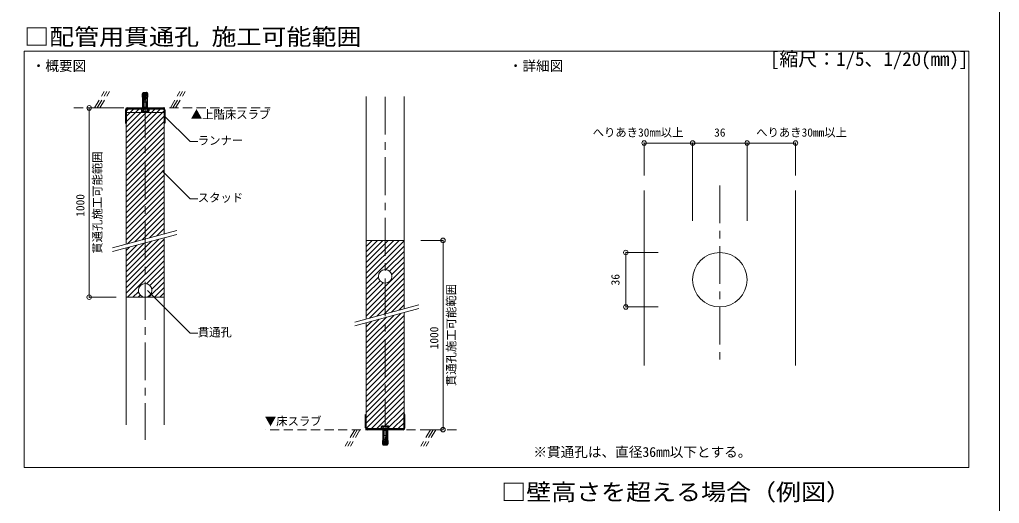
# Model space of a CAD drawing. Units: millimetres on the paper, enlarged 120 times, with parts at other scales. Extents: x -23400 to 38824, y -71984 to 16500.
# Drawn here: x 7872 to 23400, y 332 to 8001 of the extents above; entities that cross this region are included whole.
import ezdxf
from ezdxf.enums import TextEntityAlignment as Align

# ---------------------------------------------------------------- set-up
doc = ezdxf.new("R2010")
doc.units = ezdxf.units.MM
doc.header["$LTSCALE"] = 120
doc.header["$PDMODE"] = 32
doc.header["$PDSIZE"] = 72
doc.linetypes.add('CHAIN1', pattern=[8, 5, -1, 1, -1])
doc.linetypes.add('DASHED1', pattern=[1.8, 1.2, -0.6])
for name, color, linetype, lineweight in [('3-0_中心線', 4, 'CHAIN1', 9), ('3-2_SQバー', 3, 'Continuous', 18), ('3-5_寸法', 4, 'Continuous', 9), ('5-0_中心線', 4, 'CHAIN1', 18), ('5-2_SQバー', 3, 'Continuous', 18), ('5-3_ランナー', 2, 'Continuous', 25), ('5-5_寸法', 4, 'Continuous', 9), ('5-6_文字・矢印', 7, 'Continuous', 18), ('5-9_躯体他', 4, 'DASHED1', 9), ('5-C_ビス・アンカーボルト・強調図形', 2, 'DASHED1', 25), ('5-E_補助線', 7, 'Continuous', 18), ('F-3_ランナー', 4, 'Continuous', 9)]:
    doc.layers.add(name, color=color, linetype=linetype, lineweight=lineweight)
doc.layers.add('3-6_文字・矢印', color=7, linetype='Continuous')
doc.layers.add('F-6_文字・矢印', color=7, linetype='Continuous')
doc.styles.add('ＭＳ ゴシック', font='')
doc.styles.get('ＭＳ ゴシック').set_extended_font_data('MS Gothic')

msp = doc.modelspace()

# ---------------------------------------------------------------- linework, layer by layer
at = {"layer": '3-0_中心線'}
msp.add_line((18969.5, 5372.2), (18969.5, 2518.2), dxfattribs=at)
at = {"layer": '3-2_SQバー'}
for p, q in [((17769.5, 5291.2), (17769.5, 2518.2)), ((20169.5, 5291.2), (20169.5, 2518.2))]:
    msp.add_line(p, q, dxfattribs=at)
msp.add_circle((18969.5, 3878.1), 432, dxfattribs=at)
at = {"layer": '3-5_寸法'}
for p, q in [((17769.5, 6044.7), (17769.5, 5531.2)), ((17769.5, 6044.7), (18537.5, 6044.7)), ((18537.5, 6044.7), (18537.5, 4811.2)), ((18537.5, 6044.7), (19401.5, 6044.7)), ((20169.5, 6044.7), (19401.5, 6044.7)), ((19401.5, 6044.7), (19401.5, 4811.2)), ((20169.5, 6044.7), (20169.5, 5531.2)), ((17480.4, 3446.1), (17480.4, 4310.1)), ((17480.4, 4310.1), (17994, 4310.1)), ((17480.4, 3446.1), (17994, 3446.1))]:
    msp.add_line(p, q, dxfattribs=at)
at = {"layer": '3-5_寸法', "color": 7}
for p in [(17769.5, 6044.7), (18537.5, 6044.7), (19401.5, 6044.7), (20169.5, 6044.7), (17480.4, 4310.1), (17480.4, 3446.1)]:
    msp.add_point(p, dxfattribs=at)
at = {"layer": '5-0_中心線', "lineweight": 9}
for p, q in [((13665.5, 1377.9), (13665.5, 6857.3)), ((9862.1, 6723.6), (9862.1, 1339.6))]:
    msp.add_line(p, q, dxfattribs=at)
at = {"layer": '5-2_SQバー'}
for p, q in [((13365.5, 3256.4), (13365.5, 6780.2)), ((13965.5, 3417.2), (13965.5, 6780.2)), ((9562.1, 6527), (10162.1, 6527)), ((9562.1, 6527), (9562.1, 4441.5)), ((10162.1, 6527), (10162.1, 4602.3)), ((10162.1, 4542.3), (10162.1, 1580.4)), ((9562.1, 4381.5), (9562.1, 1580.4)), ((13965.5, 1514.6), (13965.5, 3357.2)), ((13365.5, 1514.6), (13365.5, 3196.4)), ((13965.5, 1514.6), (13365.5, 1514.6))]:
    msp.add_line(p, q, dxfattribs=at)
for centre in [(13665.5, 3931.3), (9862.1, 3708.8)]:
    msp.add_circle(centre, 108, dxfattribs=at)
at = {"layer": '5-3_ランナー'}
for p, q in [((9548.3, 6573.2), (9548.3, 6360.8)), ((9562.1, 6573.2), (9562.1, 6360.8)), ((9575.9, 6600.8), (10148.3, 6600.8)), ((9575.9, 6587), (10148.3, 6587)), ((10162.1, 6573.2), (10162.1, 6360.8)), ((10175.9, 6573.2), (10175.9, 6360.8)), ((9548.3, 6360.8), (9562.1, 6360.8)), ((10175.9, 6360.8), (10162.1, 6360.8)), ((13351.7, 1740.8), (13365.5, 1740.8)), ((13351.7, 1528.4), (13351.7, 1740.8)), ((13365.5, 1528.4), (13365.5, 1740.8)), ((13979.3, 1740.8), (13965.5, 1740.8)), ((13965.5, 1528.4), (13965.5, 1740.8)), ((13979.3, 1528.4), (13979.3, 1740.8)), ((13951.7, 1514.6), (13379.3, 1514.6)), ((13951.7, 1500.8), (13379.3, 1500.8))]:
    msp.add_line(p, q, dxfattribs=at)
for centre, radius, start, end in [((9575.9, 6573.2), 27.6, 90, 180), ((9575.9, 6573.2), 13.8, 90, 180), ((10148.3, 6573.2), 27.6, 0, 90), ((10148.3, 6573.2), 13.8, 0, 90), ((13379.3, 1528.4), 27.6, 180, 270), ((13379.3, 1528.4), 13.8, 180, 270), ((13951.7, 1528.4), 13.8, 270, 0), ((13951.7, 1528.4), 27.6, 270, 0)]:
    msp.add_arc(centre, radius, start, end, dxfattribs=at)
at = {"layer": '5-5_寸法'}
for p, q in [((8975.1, 3600.8), (8975.1, 6600.8)), ((8975.1, 6600.8), (9403.1, 6600.8)), ((14583.1, 4500.8), (14231.5, 4500.8)), ((14583.1, 1500.8), (14583.1, 4500.8)), ((8975.1, 3600.8), (9403.1, 3600.8)), ((14583.1, 1500.8), (14231.5, 1500.8))]:
    msp.add_line(p, q, dxfattribs=at)
at = {"layer": '5-5_寸法', "color": 7}
for p in [(8975.1, 6600.8), (14583.1, 4500.8), (8975.1, 3600.8), (14583.1, 1500.8)]:
    msp.add_point(p, dxfattribs=at)
at = {"layer": '5-6_文字・矢印'}
for p, q in [((10575.9, 6067.6), (10175.9, 6467.5)), ((10575.9, 6067.6), (10695.9, 6067.6)), ((10575.9, 5161.5), (10133.1, 5604.3)), ((10575.9, 5161.5), (10695.9, 5161.5)), ((10575.9, 3028.7), (9898.7, 3705.9)), ((10575.9, 3028.7), (10695.9, 3028.7))]:
    msp.add_line(p, q, dxfattribs=at)
at = {"layer": '5-9_躯体他'}
for p, q in [((9061.1, 6600.8), (9212, 6862.1)), ((9103.1, 6600.8), (9254, 6862.1)), ((9145.1, 6600.8), (9296, 6862.1)), ((10261.1, 6600.8), (10412, 6862.1)), ((10303.1, 6600.8), (10454, 6862.1)), ((10345.1, 6600.8), (10496, 6862.1)), ((8733.8, 6600.8), (11845.5, 6600.8)), ((14793.8, 1500.8), (11767.1, 1500.8)), ((13182.6, 1500.8), (13031.7, 1239.5)), ((13224.6, 1500.8), (13073.7, 1239.5)), ((13266.6, 1500.8), (13115.7, 1239.5)), ((14382.6, 1500.8), (14231.7, 1239.5)), ((14424.6, 1500.8), (14273.7, 1239.5)), ((14466.6, 1500.8), (14315.7, 1239.5))]:
    msp.add_line(p, q, dxfattribs=at)
at = {"layer": '5-C_ビス・アンカーボルト・強調図形'}
for p, q in [((9820.9, 6818), (9824.7, 6836.8)), ((9852.8, 6840.6), (9827.5, 6839.2)), ((9838.8, 6809.4), (9837.4, 6836.8)), ((9838.1, 6801.8), (9841.5, 6840)), ((9841.5, 6840), (9841.9, 6845)), ((9859.1, 6720.8), (9852.8, 6840.6)), ((9865.1, 6720.8), (9871.5, 6840.6)), ((9896.7, 6839.2), (9871.5, 6840.6)), ((9882.4, 6845), (9880.6, 6846.8)), ((9882.8, 6840), (9882.4, 6845)), ((9886.1, 6801.8), (9882.8, 6840)), ((9885.5, 6809.4), (9886.9, 6836.8)), ((9903.4, 6818), (9899.5, 6836.8)), ((9820.9, 6818), (9853.9, 6819.7)), ((9826.1, 6719.9), (9820.9, 6818)), ((9826.1, 6600.8), (9826.1, 6719.9)), ((9833.6, 6696.8), (9833.6, 6610.1)), ((9833.6, 6696.8), (9890.7, 6696.8)), ((9834.2, 6743.5), (9834.4, 6743.5)), ((9834.2, 6743.5), (9835.4, 6720.1)), ((9835.1, 6587), (9835.1, 6693.4)), ((9835.4, 6720.1), (9835.4, 6703.8)), ((9836.9, 6612), (9836.9, 6696.8)), ((9837.2, 6746.4), (9838.1, 6773.4)), ((9838.1, 6801.8), (9838.1, 6750.8)), ((9838.1, 6750.8), (9857.5, 6750.8)), ((9857.5, 6750.8), (9866.7, 6750.8)), ((9859.1, 6720.8), (9865.1, 6720.8)), ((9886.1, 6750.8), (9866.7, 6750.8)), ((9903.4, 6818), (9870.4, 6819.7)), ((9886.1, 6801.8), (9886.1, 6750.8)), ((9887.1, 6746.4), (9886.1, 6773.4)), ((9887.3, 6612), (9887.3, 6696.8)), ((9889.1, 6587), (9889.1, 6693.4)), ((9890.1, 6743.5), (9889.9, 6743.5)), ((9890.7, 6696.8), (9890.7, 6610.1)), ((9898.1, 6719.9), (9903.4, 6818)), ((9898.1, 6600.8), (9898.1, 6719.9)), ((9803.3, 6587), (9803.3, 6549.5)), ((9920.9, 6587), (9803.3, 6587)), ((9811.2, 6545), (9803.3, 6549.5)), ((9913.1, 6545), (9811.2, 6545)), ((9826.1, 6600.8), (9898.1, 6600.8)), ((9832.7, 6587), (9832.7, 6549.5)), ((9833, 6609.8), (9836.9, 6612)), ((9833, 6600.8), (9833, 6609.8)), ((9833, 6609.8), (9891.2, 6609.8)), ((9836.9, 6612), (9887.3, 6612)), ((9891.2, 6609.8), (9887.3, 6612)), ((9891.2, 6600.8), (9891.2, 6609.8)), ((9891.5, 6587), (9891.5, 6549.5)), ((9913.1, 6545), (9920.9, 6549.5)), ((9920.9, 6587), (9920.9, 6549.5)), ((13614.6, 1556.6), (13606.7, 1552)), ((13614.6, 1556.6), (13716.5, 1556.6)), ((13716.5, 1556.6), (13724.3, 1552)), ((13606.7, 1514.6), (13606.7, 1552)), ((13606.7, 1514.6), (13724.3, 1514.6)), ((13701.5, 1500.8), (13629.5, 1500.8)), ((13629.5, 1500.8), (13629.5, 1381.6)), ((13636.1, 1514.6), (13636.1, 1552)), ((13636.4, 1500.8), (13636.4, 1491.8)), ((13694.6, 1491.8), (13636.4, 1491.8)), ((13636.4, 1491.8), (13640.3, 1489.5)), ((13637, 1404.8), (13637, 1491.5)), ((13694.1, 1404.8), (13637, 1404.8)), ((13638.5, 1514.6), (13638.5, 1408.2)), ((13690.7, 1489.5), (13640.3, 1489.5)), ((13640.3, 1489.5), (13640.3, 1404.8)), ((13694.6, 1491.8), (13690.7, 1489.5)), ((13690.7, 1489.5), (13690.7, 1404.8)), ((13692.2, 1381.4), (13692.2, 1397.8)), ((13692.5, 1514.6), (13692.5, 1408.2)), ((13694.1, 1404.8), (13694.1, 1491.5)), ((13694.6, 1500.8), (13694.6, 1491.8)), ((13694.9, 1514.6), (13694.9, 1552)), ((13701.5, 1500.8), (13701.5, 1381.6)), ((13724.3, 1514.6), (13724.3, 1552)), ((13629.5, 1381.6), (13624.3, 1283.5)), ((13624.3, 1283.5), (13628.1, 1264.7)), ((13624.3, 1283.5), (13657.3, 1281.8)), ((13630.9, 1262.3), (13656.2, 1260.9)), ((13637.6, 1358.1), (13637.8, 1358)), ((13640.6, 1355.1), (13641.5, 1328.1)), ((13642.2, 1292.1), (13640.8, 1264.8)), ((13641.5, 1350.8), (13660.9, 1350.8)), ((13641.5, 1299.8), (13641.5, 1350.8)), ((13641.5, 1299.8), (13644.9, 1261.5)), ((13644.9, 1261.5), (13645.3, 1256.6)), ((13645.3, 1256.6), (13647.1, 1254.8)), ((13662.5, 1380.8), (13656.2, 1260.9)), ((13670.1, 1350.8), (13660.9, 1350.8)), ((13668.5, 1380.8), (13662.5, 1380.8)), ((13668.5, 1380.8), (13674.9, 1260.9)), ((13689.5, 1350.8), (13670.1, 1350.8)), ((13706.7, 1283.5), (13673.8, 1281.8)), ((13674.9, 1260.9), (13700.1, 1262.3)), ((13686.2, 1261.5), (13685.8, 1256.6)), ((13689.5, 1299.8), (13686.2, 1261.5)), ((13688.9, 1292.1), (13690.3, 1264.8)), ((13690.5, 1355.1), (13689.5, 1328.1)), ((13689.5, 1299.8), (13689.5, 1350.8)), ((13693.5, 1358.1), (13692.2, 1381.4)), ((13693.5, 1358.1), (13693.3, 1358)), ((13701.5, 1381.6), (13706.7, 1283.5)), ((13706.7, 1283.5), (13702.9, 1264.7))]:
    msp.add_line(p, q, dxfattribs=at)
for points in [[(9841.9, 6845), (9843.7, 6846.8), (9880.6, 6846.8)], [(9836.9, 6696.8), (9835.4, 6703.8), (9833.6, 6696.8)], [(9887.3, 6696.8), (9888.8, 6703.8), (9890.7, 6696.8)], [(9890.1, 6743.5), (9888.8, 6720.1), (9888.8, 6703.8)], [(13640.3, 1404.8), (13638.8, 1397.8), (13637, 1404.8)], [(13637.6, 1358.1), (13638.8, 1381.4), (13638.8, 1397.8)], [(13690.7, 1404.8), (13692.2, 1397.8), (13694.1, 1404.8)], [(13685.8, 1256.6), (13684, 1254.8), (13647.1, 1254.8)]]:
    msp.add_lwpolyline(points, dxfattribs=at)
for centre, radius, start, end in [((9827.7, 6836.3), 3, 93.04141, 168.54141), ((9834.4, 6836.6), 3, 3.04141, 93.04141), ((9889.9, 6836.6), 3, 86.95857, 176.95857), ((9896.6, 6836.3), 3, 11.45857, 86.95857), ((9834.2, 6746.5), 3, 273.04141, 358.04141), ((9890.1, 6746.5), 3, 181.95857, 266.95857), ((9822.6, 6585.6), 40.9, 241.95868, 263.65706), ((9817, 6574.2), 29.3, 271.95541, 302.42882), ((9862.1, 6642.3), 97.3, 252.41203, 287.58795), ((9907.2, 6574.2), 29.3, 237.57117, 268.04457), ((9901.7, 6585.6), 40.9, 276.34293, 298.04131), ((13626, 1515.9), 40.9, 96.34293, 118.04131), ((13620.4, 1527.3), 29.3, 57.57117, 88.04457), ((13665.5, 1459.3), 97.3, 72.41203, 107.58795), ((13710.6, 1527.3), 29.3, 91.95541, 122.42882), ((13705.1, 1515.9), 40.9, 61.95868, 83.65706), ((13631.1, 1265.3), 3, 191.45857, 266.95857), ((13637.8, 1264.9), 3, 266.95857, 356.95857), ((13637.6, 1355), 3, 1.95857, 86.95857), ((13693.3, 1264.9), 3, 183.04141, 273.04141), ((13693.5, 1355), 3, 93.04141, 178.04141), ((13700, 1265.3), 3, 273.04141, 348.54141)]:
    msp.add_arc(centre, radius, start, end, dxfattribs=at)
at = {"layer": '5-E_補助線'}
for p, q in [((9562.1, 6040.1), (10122.8, 6600.8)), ((9562.1, 6124.9), (10038, 6600.8)), ((9562.1, 6209.8), (9953.1, 6600.8)), ((9562.1, 6294.6), (9868.3, 6600.8)), ((9562.1, 6379.5), (9783.4, 6600.8)), ((9562.1, 6464.3), (9698.6, 6600.8)), ((9562.1, 6549.2), (9613.7, 6600.8)), ((9562.1, 5955.2), (10162.1, 6555.2)), ((9562.1, 5870.4), (10162.1, 6470.4)), ((9562.1, 5785.5), (10162.1, 6385.5)), ((9562.1, 5700.6), (10162.1, 6300.6)), ((9562.1, 5615.8), (10162.1, 6215.8)), ((9562.1, 5530.9), (10162.1, 6130.9)), ((9562.1, 5446.1), (10162.1, 6046.1)), ((9562.1, 5361.2), (10162.1, 5961.2)), ((9562.1, 5276.4), (10162.1, 5876.4)), ((9562.1, 5191.5), (10162.1, 5791.5)), ((9562.1, 5106.7), (10162.1, 5706.7)), ((9562.1, 5021.8), (10162.1, 5621.8)), ((9562.1, 4937), (10162.1, 5537)), ((9562.1, 4852.1), (10162.1, 5452.1)), ((9562.1, 4767.3), (10162.1, 5367.3)), ((9562.1, 4682.4), (10162.1, 5282.4)), ((9562.1, 4597.6), (10162.1, 5197.6)), ((9562.1, 4512.7), (10162.1, 5112.7)), ((9580.8, 4446.5), (10162.1, 5027.9)), ((9696.7, 4477.6), (10162.1, 4943)), ((9812.6, 4508.6), (10162.1, 4858.1)), ((9928.5, 4539.7), (10162.1, 4773.3)), ((10044.4, 4570.7), (10162.1, 4688.4)), ((9345, 4383.3), (10362.3, 4655.9)), ((9345, 4323.3), (10362.3, 4595.9)), ((9562.1, 4003.6), (10078.4, 4519.8)), ((9562.1, 3918.7), (10162.1, 4518.7)), ((10160.4, 4601.8), (10162.1, 4603.6)), ((9562.1, 4088.4), (9962.5, 4488.8)), ((9562.1, 4173.3), (9846.6, 4457.7)), ((9562.1, 3833.9), (10162.1, 4433.9)), ((9562.1, 4258.1), (9730.7, 4426.7)), ((9562.1, 4343), (9614.7, 4395.6)), ((9562.1, 3749), (10162.1, 4349)), ((13365.5, 4500.8), (13965.5, 4500.8)), ((13365.5, 3981), (13885.3, 4500.8)), ((13365.5, 4065.8), (13800.5, 4500.8)), ((13365.5, 4150.7), (13715.6, 4500.8)), ((13365.5, 4235.5), (13630.8, 4500.8)), ((13365.5, 4320.4), (13545.9, 4500.8)), ((13365.5, 4405.2), (13461.1, 4500.8)), ((13365.5, 4490.1), (13376.2, 4500.8)), ((13365.5, 3896.1), (13965.5, 4496.1)), ((13365.5, 3811.2), (13965.5, 4411.2)), ((9562.1, 3664.2), (10162.1, 4264.2)), ((13677.8, 4038.6), (13965.5, 4326.4)), ((13736.6, 4012.6), (13965.5, 4241.5)), ((9583.6, 3600.8), (10162.1, 4179.3)), ((9882.5, 3814.8), (10162.1, 4094.5)), ((13365.5, 3471.8), (13965.5, 4071.8)), ((13769.5, 3960.6), (13965.5, 4156.7)), ((9938.1, 3785.6), (10162.1, 4009.6)), ((9967.9, 3730.5), (10162.1, 3924.8)), ((13365.5, 3387), (13965.5, 3987)), ((13365.5, 3726.4), (13558.2, 3919.1)), ((13365.5, 3302.1), (13965.5, 3902.1)), ((9923, 3600.8), (10162.1, 3839.9)), ((10007.8, 3600.8), (10162.1, 3755.1)), ((13365.5, 3641.5), (13584.2, 3860.2)), ((13365.5, 3556.7), (13636.2, 3827.4)), ((13419, 3270.7), (13965.5, 3817.3)), ((13534.9, 3301.8), (13965.5, 3732.4)), ((9562.1, 3600.8), (10162.1, 3600.8)), ((9668.4, 3600.8), (9756.1, 3688.4)), ((9753.3, 3600.8), (9785.3, 3632.8)), ((9838.1, 3600.8), (9840.4, 3603)), ((10092.7, 3600.8), (10162.1, 3670.2)), ((13650.8, 3332.8), (13965.5, 3647.6)), ((13182.6, 3207.4), (14199.9, 3480)), ((13182.6, 3147.4), (14199.9, 3420)), ((13766.7, 3363.9), (13965.5, 3562.7)), ((13882.6, 3395), (13965.5, 3477.9)), ((13365.5, 2793), (13916.6, 3344.1)), ((13365.5, 2877.9), (13800.7, 3313)), ((13365.5, 2708.2), (13965.5, 3308.2)), ((13365.5, 2962.7), (13684.8, 3281.9)), ((13365.5, 3047.6), (13568.9, 3250.9)), ((13365.5, 2623.3), (13965.5, 3223.3)), ((13365.5, 3132.4), (13452.9, 3219.8)), ((13365.5, 2538.5), (13965.5, 3138.5)), ((13365.5, 2453.6), (13965.5, 3053.6)), ((13365.5, 2368.7), (13965.5, 2968.7)), ((13365.5, 2283.9), (13965.5, 2883.9)), ((13365.5, 2199), (13965.5, 2799)), ((13365.5, 2114.2), (13965.5, 2714.2)), ((13365.5, 2029.3), (13965.5, 2629.3)), ((13365.5, 1944.5), (13965.5, 2544.5)), ((13365.5, 1859.6), (13965.5, 2459.6)), ((13365.5, 1774.8), (13965.5, 2374.8)), ((13365.5, 1689.9), (13965.5, 2289.9)), ((13365.5, 1605.1), (13965.5, 2205.1)), ((13365.5, 1520.2), (13965.5, 2120.2)), ((13444.7, 1514.6), (13965.5, 2035.4)), ((13529.6, 1514.6), (13965.5, 1950.5)), ((13614.4, 1514.6), (13965.5, 1865.7)), ((13699.3, 1514.6), (13965.5, 1780.8)), ((13784.1, 1514.6), (13965.5, 1696)), ((13869, 1514.6), (13965.5, 1611.1)), ((13953.8, 1514.6), (13965.5, 1526.2))]:
    msp.add_line(p, q, dxfattribs=at)
at = {"layer": 'F-3_ランナー', "color": 3, "lineweight": 18}
for p, q in [((7944.5, 7500.8), (7944.5, 900.8)), ((22914.5, 7500.8), (7944.5, 7500.8)), ((22914.5, 900.8), (22914.5, 7500.8)), ((22914.5, 900.8), (7944.5, 900.8))]:
    msp.add_line(p, q, dxfattribs=at)
msp.add_lwpolyline([(-23400, 16500), (23400, 16500), (23400, -16500)], dxfattribs=at)

# ---------------------------------------------------------------- texts
at = {"layer": '3-5_寸法', "color": 7, "style": 'ＭＳ ゴシック'}
for s, p in [('へりあき30mm以上', (16953.5, 6105.9)), ('36', (18879.5, 6105.9)), ('へりあき30mm以上', (19545.5, 6105.9))]:
    msp.add_text(s, height=132, dxfattribs=at).set_placement(p, align=Align.BOTTOM_LEFT)
msp.add_text('36', height=132, rotation=90, dxfattribs=at).set_placement((17419.2, 3788.1), align=Align.BOTTOM_LEFT)
at = {"layer": '3-6_文字・矢印', "style": 'ＭＳ ゴシック'}
for s, p in [('・詳細図', (15624.5, 7140.8)), ('※貫通孔は、直径36mm以下とする。', (16014.5, 1020.8))]:
    msp.add_text(s, height=158.4, dxfattribs=at).set_placement(p, align=Align.BOTTOM_LEFT)
at = {"layer": '5-5_寸法', "color": 7, "style": 'ＭＳ ゴシック'}
for p in [(8939.1, 4875.8), (14547.1, 2775.8)]:
    msp.add_text('1000', height=132, rotation=90, dxfattribs=at).set_placement(p, align=Align.BOTTOM_LEFT)
at = {"layer": '5-6_文字・矢印', "style": 'ＭＳ ゴシック'}
for s, height, p in [('・概要図', 158.4, (8064.5, 7140.8)), ('▲上階床スラブ', 132, (10585.5, 6390.1)), ('ランナー', 132, (10695.9, 5977.6)), ('スタッド', 132, (10695.9, 5071.5)), ('貫通孔', 132, (10695.9, 2938.7)), ('▼床スラブ', 132, (11758.6, 1528.6))]:
    msp.add_text(s, height=height, dxfattribs=at).set_placement(p, align=Align.BOTTOM_LEFT)
for p in [(9211.5, 4290.8), (14819.5, 2190.8)]:
    msp.add_text('貫通孔施工可能範囲', height=132, rotation=90, dxfattribs=at).set_placement(p, align=Align.BOTTOM_LEFT)
at = {"layer": 'F-6_文字・矢印', "style": 'ＭＳ ゴシック', "width": 1.1}
for s, p in [('□配管用貫通孔 施工可能範囲', (7944.5, 7517.9)), ('□壁高さを超える場合（例図）', (15504.5, 300.8))]:
    msp.add_text(s, height=263.9, dxfattribs=at).set_placement(p, align=Align.BOTTOM_LEFT)
at = {"layer": 'F-6_文字・矢印', "style": 'ＭＳ ゴシック'}
msp.add_text('[縮尺：1/5、1/20(mm)]', height=219.9, dxfattribs=at).set_placement((19763.3, 7200.8), align=Align.BOTTOM_LEFT)

doc.saveas('drawing.dxf')
